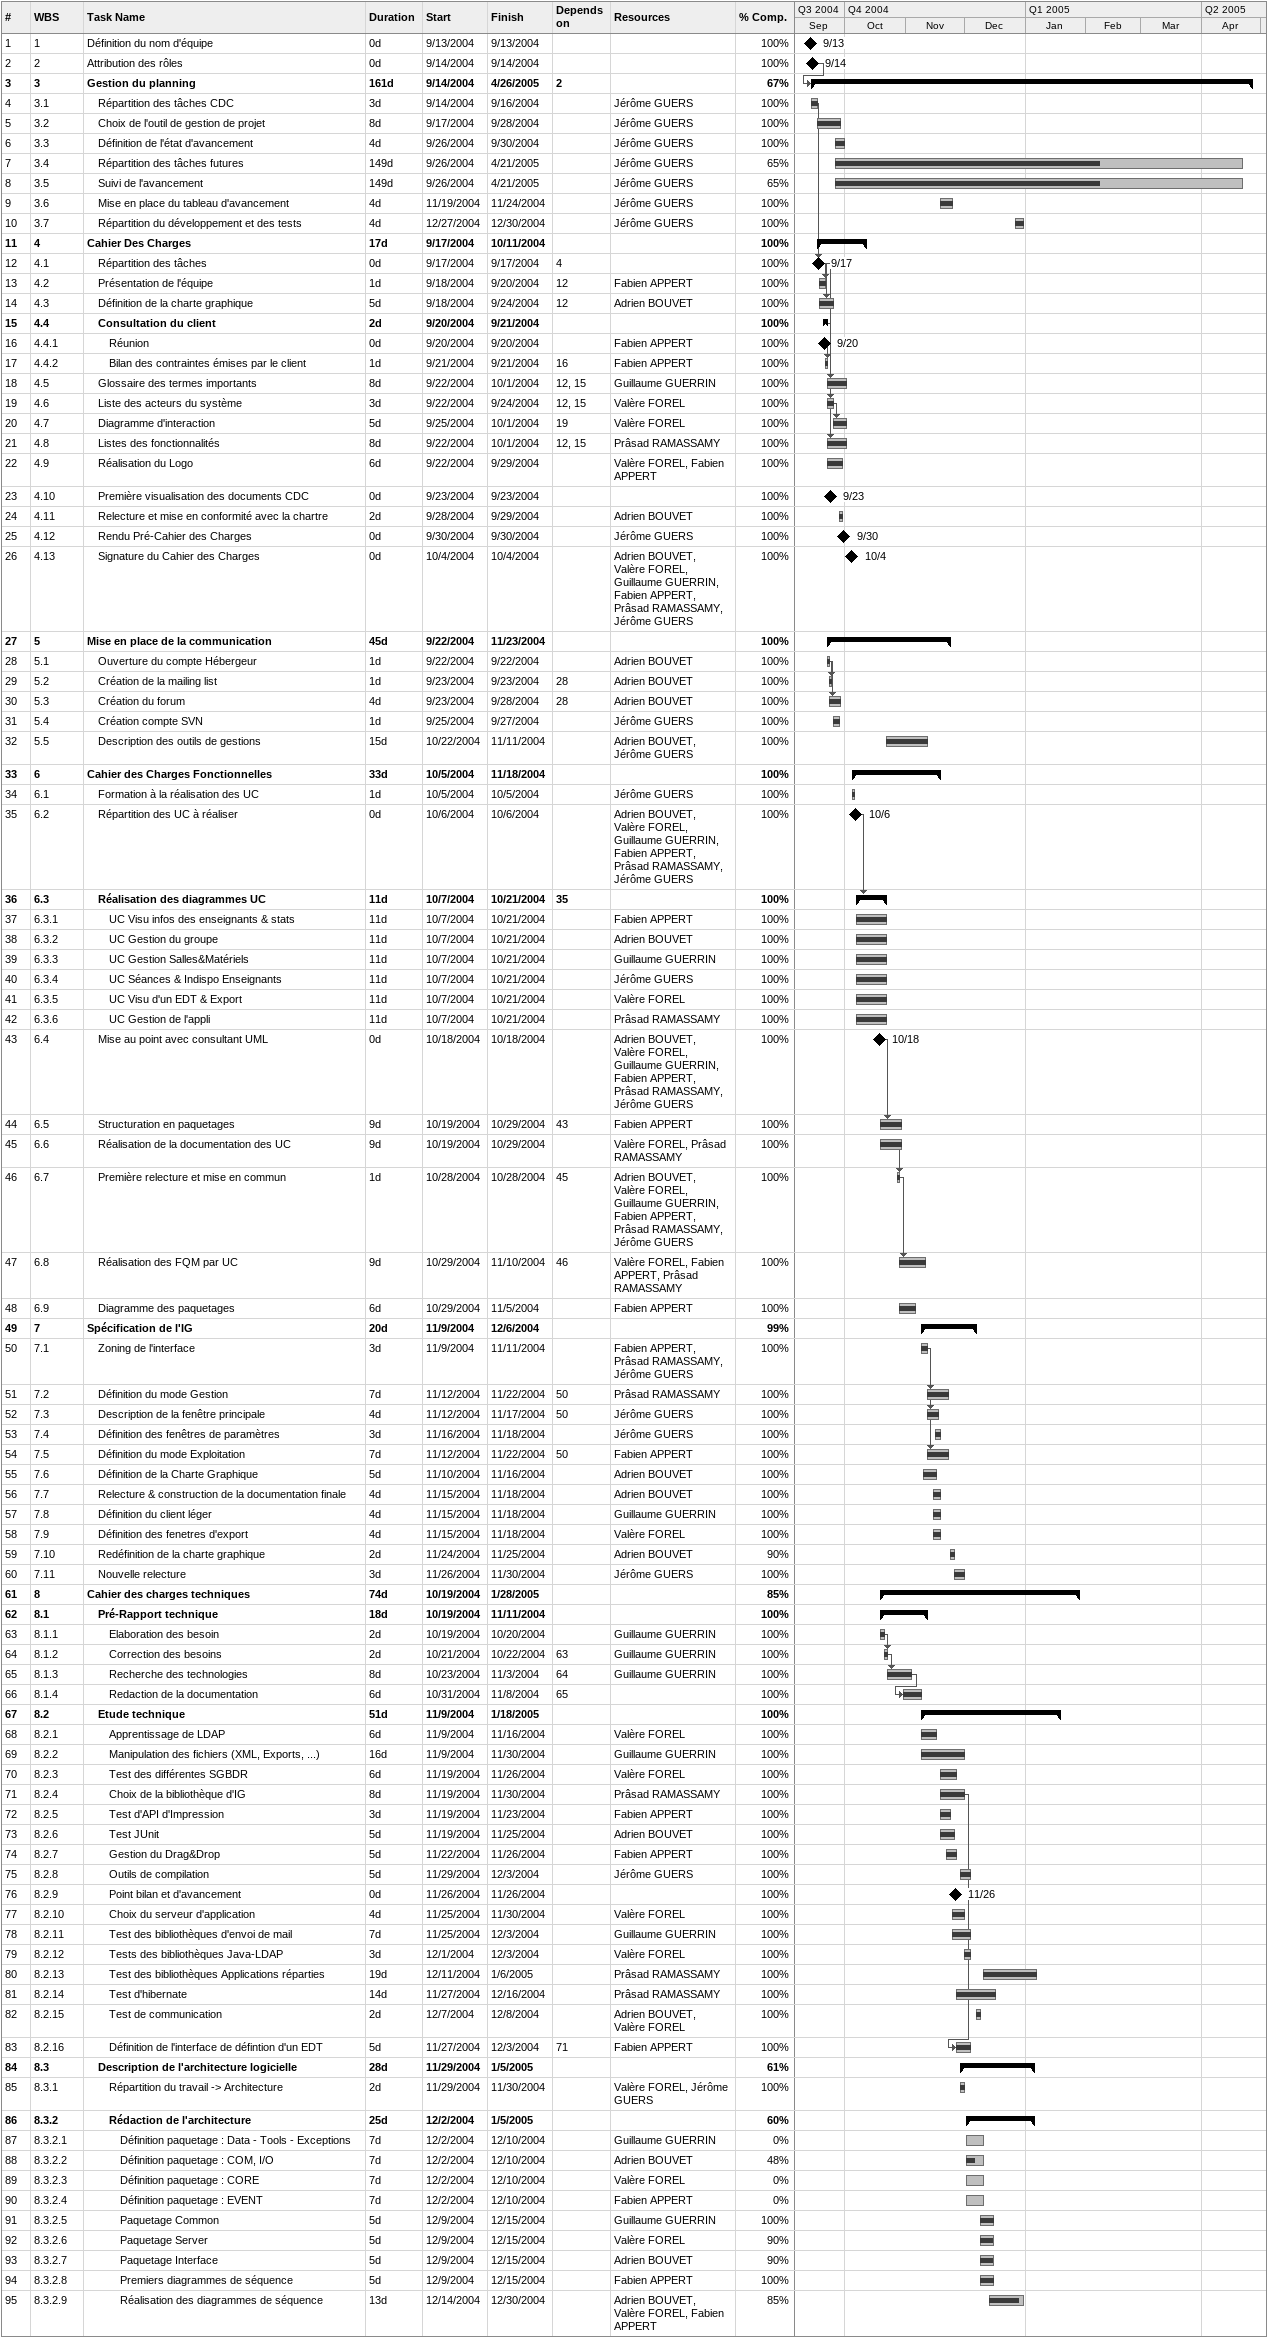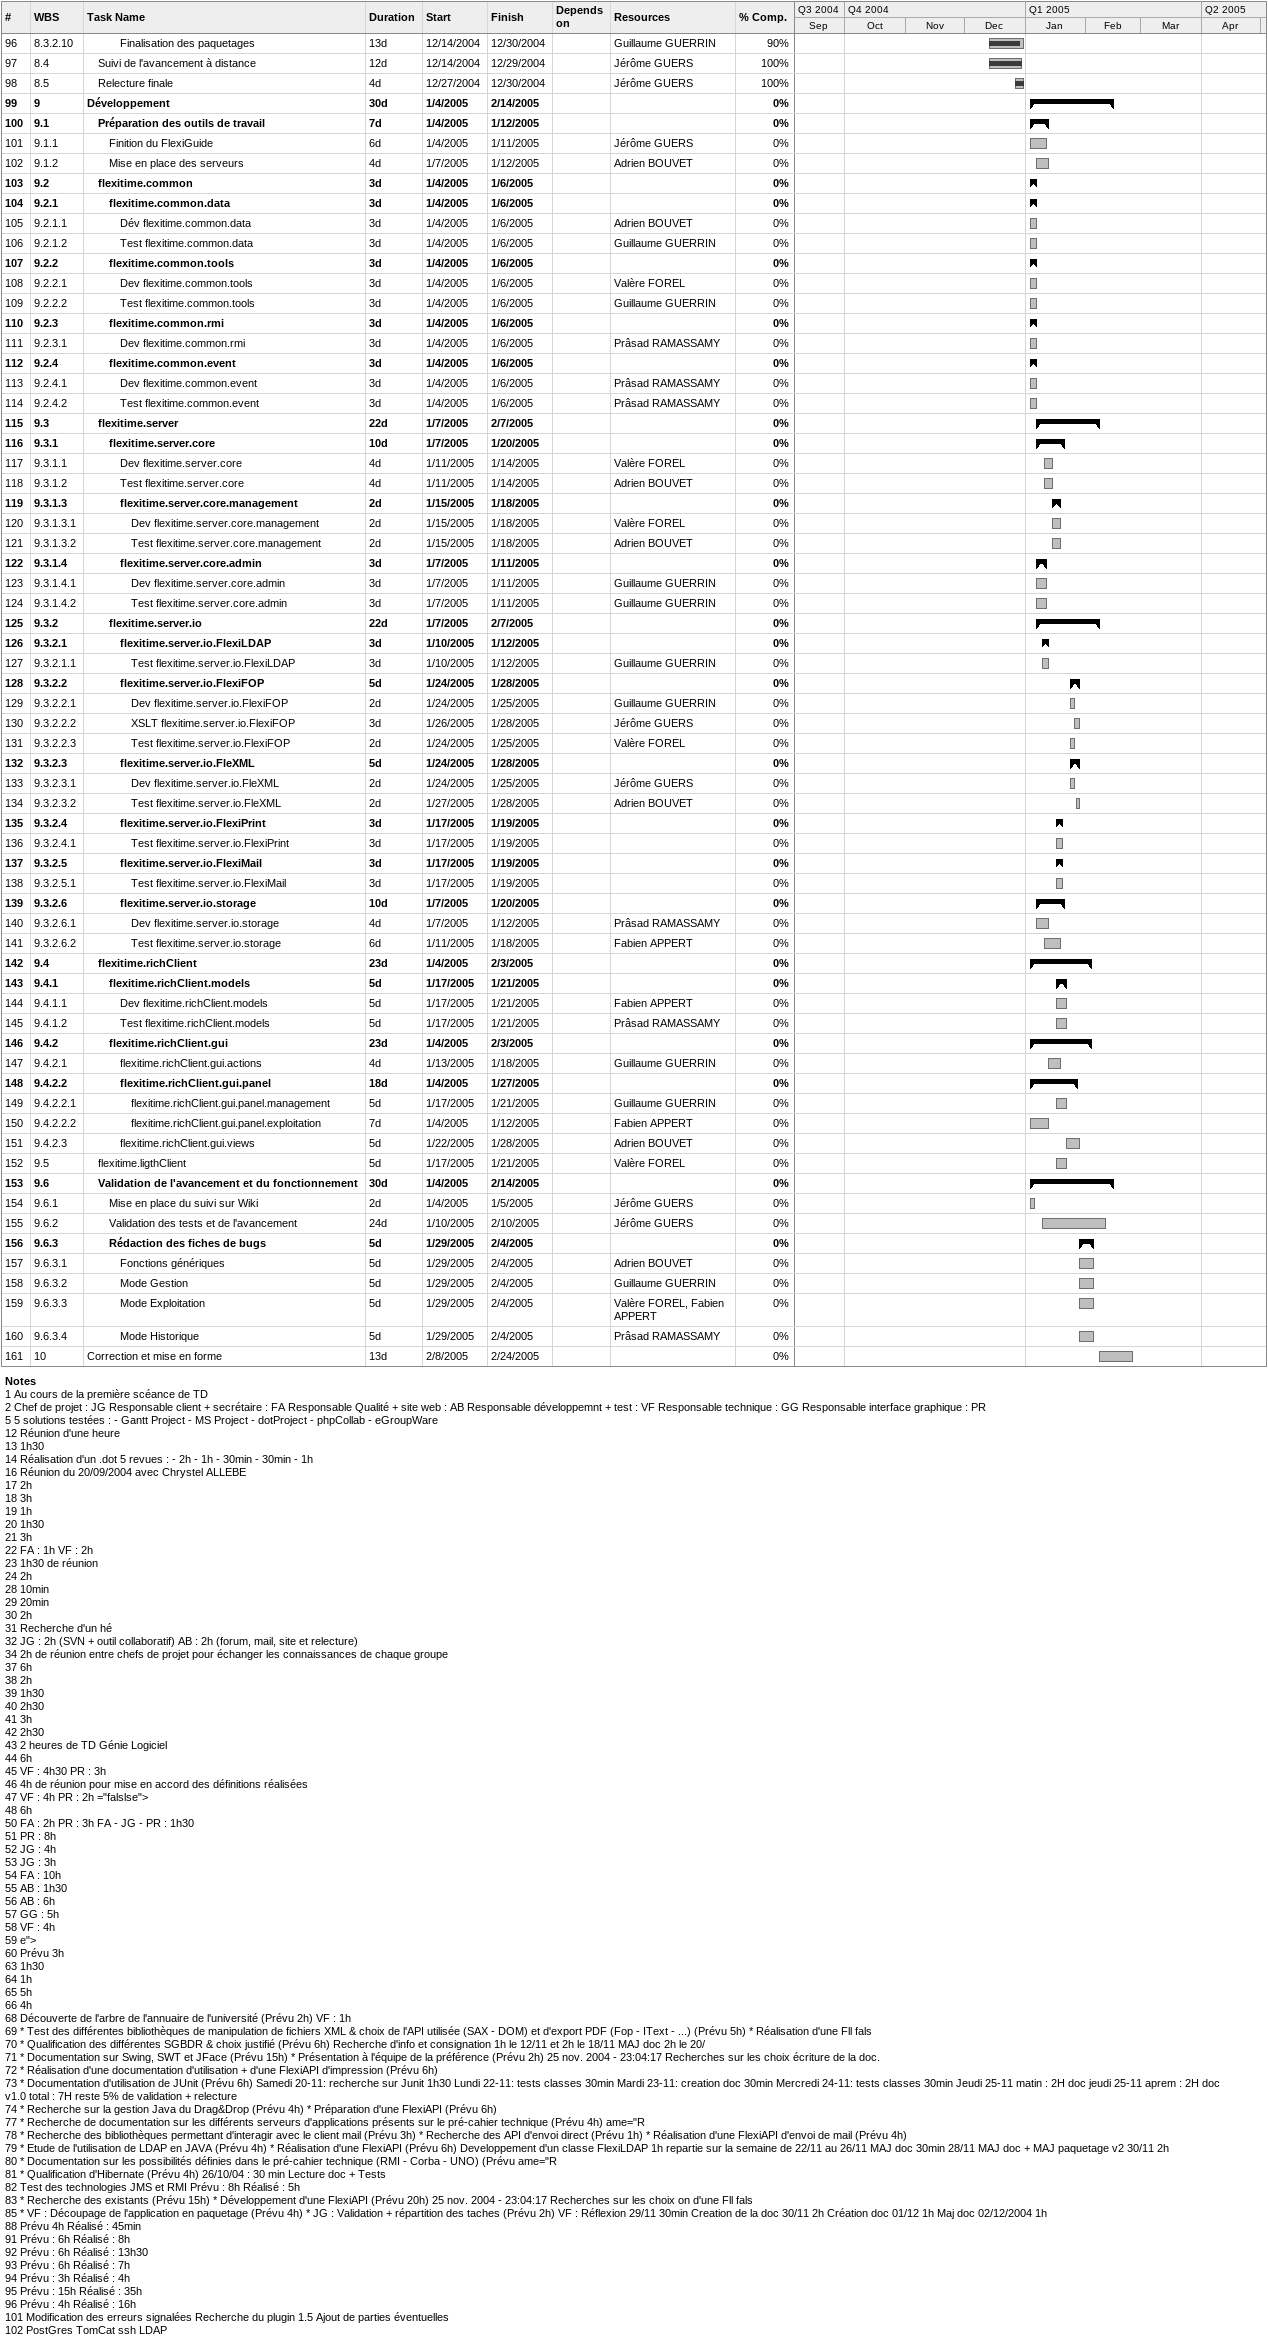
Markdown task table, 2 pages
| ID | WBS | Task | Duration | Start | Finish | Predecessors | Resources | % complete |
|---|---|---|---|---|---|---|---|---|
| 1 | 1 | Définition du nom d'équipe | 0d | 2004-09-13 | 2004-09-13 |  |  | 100 |
| 2 | 2 | Attribution des rôles | 0d | 2004-09-14 | 2004-09-14 |  |  | 100 |
| 3 | 3 | **Gestion du planning** | 161d | 2004-09-14 | 2005-04-26 | 2 |  | 67 |
| 4 | 3.1 | Répartition des tâches CDC | 3d | 2004-09-14 | 2004-09-16 |  | Jérôme GUERS | 100 |
| 5 | 3.2 | Choix de l'outil de gestion de projet | 8d | 2004-09-17 | 2004-09-28 |  | Jérôme GUERS | 100 |
| 6 | 3.3 | Définition de l'état d'avancement | 4d | 2004-09-26 | 2004-09-30 |  | Jérôme GUERS | 100 |
| 7 | 3.4 | Répartition des tâches futures | 149d | 2004-09-26 | 2005-04-21 |  | Jérôme GUERS | 65 |
| 8 | 3.5 | Suivi de l'avancement | 149d | 2004-09-26 | 2005-04-21 |  | Jérôme GUERS | 65 |
| 9 | 3.6 | Mise en place du tableau d'avancement | 4d | 2004-11-19 | 2004-11-24 |  | Jérôme GUERS | 100 |
| 10 | 3.7 | Répartition du développement et des tests | 4d | 2004-12-27 | 2004-12-30 |  | Jérôme GUERS | 100 |
| 11 | 4 | **Cahier Des Charges** | 17d | 2004-09-17 | 2004-10-11 |  |  | 100 |
| 12 | 4.1 | Répartition des tâches | 0d | 2004-09-17 | 2004-09-17 | 4 |  | 100 |
| 13 | 4.2 | Présentation de l'équipe | 1d | 2004-09-18 | 2004-09-20 | 12 | Fabien APPERT | 100 |
| 14 | 4.3 | Définition de la charte graphique | 5d | 2004-09-18 | 2004-09-24 | 12 | Adrien BOUVET | 100 |
| 15 | 4.4 | **Consultation du client** | 2d | 2004-09-20 | 2004-09-21 |  |  | 100 |
| 16 | 4.4.1 | Réunion | 0d | 2004-09-20 | 2004-09-20 |  | Fabien APPERT | 100 |
| 17 | 4.4.2 | Bilan des contraintes émises par le client | 1d | 2004-09-21 | 2004-09-21 | 16 | Fabien APPERT | 100 |
| 18 | 4.5 | Glossaire des termes importants | 8d | 2004-09-22 | 2004-10-01 | 12, 15 | Guillaume GUERRIN | 100 |
| 19 | 4.6 | Liste des acteurs du système | 3d | 2004-09-22 | 2004-09-24 | 12, 15 | Valère FOREL | 100 |
| 20 | 4.7 | Diagramme d'interaction | 5d | 2004-09-25 | 2004-10-01 | 19 | Valère FOREL | 100 |
| 21 | 4.8 | Listes des fonctionnalités | 8d | 2004-09-22 | 2004-10-01 | 12, 15 | Prâsad RAMASSAMY | 100 |
| 22 | 4.9 | Réalisation du Logo | 6d | 2004-09-22 | 2004-09-29 |  | Valère FOREL, Fabien APPERT | 100 |
| 23 | 4.10 | Première visualisation des documents CDC | 0d | 2004-09-23 | 2004-09-23 |  |  | 100 |
| 24 | 4.11 | Relecture et mise en conformité avec la chartre | 2d | 2004-09-28 | 2004-09-29 |  | Adrien BOUVET | 100 |
| 25 | 4.12 | Rendu Pré-Cahier des Charges | 0d | 2004-09-30 | 2004-09-30 |  | Jérôme GUERS | 100 |
| 26 | 4.13 | Signature du Cahier des Charges | 0d | 2004-10-04 | 2004-10-04 |  | Adrien BOUVET, Valère FOREL, Guillaume GUERRIN, Fabien APPERT, Prâsad RAMASSAMY, Jérôme GUERS | 100 |
| 27 | 5 | **Mise en place de la communication** | 45d | 2004-09-22 | 2004-11-23 |  |  | 100 |
| 28 | 5.1 | Ouverture du compte Hébergeur | 1d | 2004-09-22 | 2004-09-22 |  | Adrien BOUVET | 100 |
| 29 | 5.2 | Création de la mailing list | 1d | 2004-09-23 | 2004-09-23 | 28 | Adrien BOUVET | 100 |
| 30 | 5.3 | Création du forum | 4d | 2004-09-23 | 2004-09-28 | 28 | Adrien BOUVET | 100 |
| 31 | 5.4 | Création compte SVN | 1d | 2004-09-25 | 2004-09-27 |  | Jérôme GUERS | 100 |
| 32 | 5.5 | Description des outils de gestions | 15d | 2004-10-22 | 2004-11-11 |  | Adrien BOUVET, Jérôme GUERS | 100 |
| 33 | 6 | **Cahier des Charges Fonctionnelles** | 33d | 2004-10-05 | 2004-11-18 |  |  | 100 |
| 34 | 6.1 | Formation à la réalisation des UC | 1d | 2004-10-05 | 2004-10-05 |  | Jérôme GUERS | 100 |
| 35 | 6.2 | Répartition des UC à réaliser | 0d | 2004-10-06 | 2004-10-06 |  | Adrien BOUVET, Valère FOREL, Guillaume GUERRIN, Fabien APPERT, Prâsad RAMASSAMY, Jérôme GUERS | 100 |
| 36 | 6.3 | **Réalisation des diagrammes UC** | 11d | 2004-10-07 | 2004-10-21 | 35 |  | 100 |
| 37 | 6.3.1 | UC Visu infos des enseignants & stats | 11d | 2004-10-07 | 2004-10-21 |  | Fabien APPERT | 100 |
| 38 | 6.3.2 | UC Gestion du groupe | 11d | 2004-10-07 | 2004-10-21 |  | Adrien BOUVET | 100 |
| 39 | 6.3.3 | UC Gestion Salles&Matériels | 11d | 2004-10-07 | 2004-10-21 |  | Guillaume GUERRIN | 100 |
| 40 | 6.3.4 | UC Séances & Indispo Enseignants | 11d | 2004-10-07 | 2004-10-21 |  | Jérôme GUERS | 100 |
| 41 | 6.3.5 | UC Visu d'un EDT & Export | 11d | 2004-10-07 | 2004-10-21 |  | Valère FOREL | 100 |
| 42 | 6.3.6 | UC Gestion de l'appli | 11d | 2004-10-07 | 2004-10-21 |  | Prâsad RAMASSAMY | 100 |
| 43 | 6.4 | Mise au point avec consultant UML | 0d | 2004-10-18 | 2004-10-18 |  | Adrien BOUVET, Valère FOREL, Guillaume GUERRIN, Fabien APPERT, Prâsad RAMASSAMY, Jérôme GUERS | 100 |
| 44 | 6.5 | Structuration en paquetages | 9d | 2004-10-19 | 2004-10-29 | 43 | Fabien APPERT | 100 |
| 45 | 6.6 | Réalisation de la documentation des UC | 9d | 2004-10-19 | 2004-10-29 |  | Valère FOREL, Prâsad RAMASSAMY | 100 |
| 46 | 6.7 | Première relecture et mise en commun | 1d | 2004-10-28 | 2004-10-28 | 45 | Adrien BOUVET, Valère FOREL, Guillaume GUERRIN, Fabien APPERT, Prâsad RAMASSAMY, Jérôme GUERS | 100 |
| 47 | 6.8 | Réalisation des FQM par UC | 9d | 2004-10-29 | 2004-11-10 | 46 | Valère FOREL, Fabien APPERT, Prâsad RAMASSAMY | 100 |
| 48 | 6.9 | Diagramme des paquetages | 6d | 2004-10-29 | 2004-11-05 |  | Fabien APPERT | 100 |
| 49 | 7 | **Spécification de l'IG** | 20d | 2004-11-09 | 2004-12-06 |  |  | 99 |
| 50 | 7.1 | Zoning de l'interface | 3d | 2004-11-09 | 2004-11-11 |  | Fabien APPERT, Prâsad RAMASSAMY, Jérôme GUERS | 100 |
| 51 | 7.2 | Définition du mode Gestion | 7d | 2004-11-12 | 2004-11-22 | 50 | Prâsad RAMASSAMY | 100 |
| 52 | 7.3 | Description de la fenêtre principale | 4d | 2004-11-12 | 2004-11-17 | 50 | Jérôme GUERS | 100 |
| 53 | 7.4 | Définition des fenêtres de paramètres | 3d | 2004-11-16 | 2004-11-18 |  | Jérôme GUERS | 100 |
| 54 | 7.5 | Définition du mode Exploitation | 7d | 2004-11-12 | 2004-11-22 | 50 | Fabien APPERT | 100 |
| 55 | 7.6 | Définition de la Charte Graphique | 5d | 2004-11-10 | 2004-11-16 |  | Adrien BOUVET | 100 |
| 56 | 7.7 | Relecture & construction de la documentation finale | 4d | 2004-11-15 | 2004-11-18 |  | Adrien BOUVET | 100 |
| 57 | 7.8 | Définition du client léger | 4d | 2004-11-15 | 2004-11-18 |  | Guillaume GUERRIN | 100 |
| 58 | 7.9 | Définition des fenetres d'export | 4d | 2004-11-15 | 2004-11-18 |  | Valère FOREL | 100 |
| 59 | 7.10 | Redéfinition de la charte graphique | 2d | 2004-11-24 | 2004-11-25 |  | Adrien BOUVET | 90 |
| 60 | 7.11 | Nouvelle relecture | 3d | 2004-11-26 | 2004-11-30 |  | Jérôme GUERS | 100 |
| 61 | 8 | **Cahier des charges techniques** | 74d | 2004-10-19 | 2005-01-28 |  |  | 85 |
| 62 | 8.1 | **Pré-Rapport technique** | 18d | 2004-10-19 | 2004-11-11 |  |  | 100 |
| 63 | 8.1.1 | Elaboration des besoin | 2d | 2004-10-19 | 2004-10-20 |  | Guillaume GUERRIN | 100 |
| 64 | 8.1.2 | Correction des besoins | 2d | 2004-10-21 | 2004-10-22 | 63 | Guillaume GUERRIN | 100 |
| 65 | 8.1.3 | Recherche des technologies | 8d | 2004-10-23 | 2004-11-03 | 64 | Guillaume GUERRIN | 100 |
| 66 | 8.1.4 | Redaction de la documentation | 6d | 2004-10-31 | 2004-11-08 | 65 |  | 100 |
| 67 | 8.2 | **Etude technique** | 51d | 2004-11-09 | 2005-01-18 |  |  | 100 |
| 68 | 8.2.1 | Apprentissage de LDAP | 6d | 2004-11-09 | 2004-11-16 |  | Valère FOREL | 100 |
| 69 | 8.2.2 | Manipulation des fichiers (XML, Exports, ...) | 16d | 2004-11-09 | 2004-11-30 |  | Guillaume GUERRIN | 100 |
| 70 | 8.2.3 | Test des différentes SGBDR | 6d | 2004-11-19 | 2004-11-26 |  | Valère FOREL | 100 |
| 71 | 8.2.4 | Choix de la bibliothèque d'IG | 8d | 2004-11-19 | 2004-11-30 |  | Prâsad RAMASSAMY | 100 |
| 72 | 8.2.5 | Test d'API d'Impression | 3d | 2004-11-19 | 2004-11-23 |  | Fabien APPERT | 100 |
| 73 | 8.2.6 | Test JUnit | 5d | 2004-11-19 | 2004-11-25 |  | Adrien BOUVET | 100 |
| 74 | 8.2.7 | Gestion du Drag&Drop | 5d | 2004-11-22 | 2004-11-26 |  | Fabien APPERT | 100 |
| 75 | 8.2.8 | Outils de compilation | 5d | 2004-11-29 | 2004-12-03 |  | Jérôme GUERS | 100 |
| 76 | 8.2.9 | Point bilan et d'avancement | 0d | 2004-11-26 | 2004-11-26 |  |  | 100 |
| 77 | 8.2.10 | Choix du serveur d'application | 4d | 2004-11-25 | 2004-11-30 |  | Valère FOREL | 100 |
| 78 | 8.2.11 | Test des bibliothèques d'envoi de mail | 7d | 2004-11-25 | 2004-12-03 |  | Guillaume GUERRIN | 100 |
| 79 | 8.2.12 | Tests des bibliothèques Java-LDAP | 3d | 2004-12-01 | 2004-12-03 |  | Valère FOREL | 100 |
| 80 | 8.2.13 | Test des bibliothèques Applications réparties | 19d | 2004-12-11 | 2005-01-06 |  | Prâsad RAMASSAMY | 100 |
| 81 | 8.2.14 | Test d'hibernate | 14d | 2004-11-27 | 2004-12-16 |  | Prâsad RAMASSAMY | 100 |
| 82 | 8.2.15 | Test de communication | 2d | 2004-12-07 | 2004-12-08 |  | Adrien BOUVET, Valère FOREL | 100 |
| 83 | 8.2.16 | Définition de l'interface de défintion d'un EDT | 5d | 2004-11-27 | 2004-12-03 | 71 | Fabien APPERT | 100 |
| 84 | 8.3 | **Description de l'architecture logicielle** | 28d | 2004-11-29 | 2005-01-05 |  |  | 61 |
| 85 | 8.3.1 | Répartition du travail -> Architecture | 2d | 2004-11-29 | 2004-11-30 |  | Valère FOREL, Jérôme GUERS | 100 |
| 86 | 8.3.2 | **Rédaction de l'architecture** | 25d | 2004-12-02 | 2005-01-05 |  |  | 60 |
| 87 | 8.3.2.1 | Définition paquetage : Data - Tools - Exceptions | 7d | 2004-12-02 | 2004-12-10 |  | Guillaume GUERRIN | 0 |
| 88 | 8.3.2.2 | Définition paquetage : COM, I/O | 7d | 2004-12-02 | 2004-12-10 |  | Adrien BOUVET | 48 |
| 89 | 8.3.2.3 | Définition paquetage : CORE | 7d | 2004-12-02 | 2004-12-10 |  | Valère FOREL | 0 |
| 90 | 8.3.2.4 | Définition paquetage : EVENT | 7d | 2004-12-02 | 2004-12-10 |  | Fabien APPERT | 0 |
| 91 | 8.3.2.5 | Paquetage Common | 5d | 2004-12-09 | 2004-12-15 |  | Guillaume GUERRIN | 100 |
| 92 | 8.3.2.6 | Paquetage Server | 5d | 2004-12-09 | 2004-12-15 |  | Valère FOREL | 90 |
| 93 | 8.3.2.7 | Paquetage Interface | 5d | 2004-12-09 | 2004-12-15 |  | Adrien BOUVET | 90 |
| 94 | 8.3.2.8 | Premiers diagrammes de séquence | 5d | 2004-12-09 | 2004-12-15 |  | Fabien APPERT | 100 |
| 95 | 8.3.2.9 | Réalisation des diagrammes de séquence | 13d | 2004-12-14 | 2004-12-30 |  | Adrien BOUVET, Valère FOREL, Fabien APPERT | 85 |
| 96 | 8.3.2.10 | Finalisation des paquetages | 13d | 2004-12-14 | 2004-12-30 |  | Guillaume GUERRIN | 90 |
| 97 | 8.4 | Suivi de l'avancement à distance | 12d | 2004-12-14 | 2004-12-29 |  | Jérôme GUERS | 100 |
| 98 | 8.5 | Relecture finale | 4d | 2004-12-27 | 2004-12-30 |  | Jérôme GUERS | 100 |
| 99 | 9 | **Développement** | 30d | 2005-01-04 | 2005-02-14 |  |  | 0 |
| 100 | 9.1 | **Préparation des outils de travail** | 7d | 2005-01-04 | 2005-01-12 |  |  | 0 |
| 101 | 9.1.1 | Finition du FlexiGuide | 6d | 2005-01-04 | 2005-01-11 |  | Jérôme GUERS | 0 |
| 102 | 9.1.2 | Mise en place des serveurs | 4d | 2005-01-07 | 2005-01-12 |  | Adrien BOUVET | 0 |
| 103 | 9.2 | **flexitime.common** | 3d | 2005-01-04 | 2005-01-06 |  |  | 0 |
| 104 | 9.2.1 | **flexitime.common.data** | 3d | 2005-01-04 | 2005-01-06 |  |  | 0 |
| 105 | 9.2.1.1 | Dév flexitime.common.data | 3d | 2005-01-04 | 2005-01-06 |  | Adrien BOUVET | 0 |
| 106 | 9.2.1.2 | Test flexitime.common.data | 3d | 2005-01-04 | 2005-01-06 |  | Guillaume GUERRIN | 0 |
| 107 | 9.2.2 | **flexitime.common.tools** | 3d | 2005-01-04 | 2005-01-06 |  |  | 0 |
| 108 | 9.2.2.1 | Dev flexitime.common.tools | 3d | 2005-01-04 | 2005-01-06 |  | Valère FOREL | 0 |
| 109 | 9.2.2.2 | Test flexitime.common.tools | 3d | 2005-01-04 | 2005-01-06 |  | Guillaume GUERRIN | 0 |
| 110 | 9.2.3 | **flexitime.common.rmi** | 3d | 2005-01-04 | 2005-01-06 |  |  | 0 |
| 111 | 9.2.3.1 | Dev flexitime.common.rmi | 3d | 2005-01-04 | 2005-01-06 |  | Prâsad RAMASSAMY | 0 |
| 112 | 9.2.4 | **flexitime.common.event** | 3d | 2005-01-04 | 2005-01-06 |  |  | 0 |
| 113 | 9.2.4.1 | Dev flexitime.common.event | 3d | 2005-01-04 | 2005-01-06 |  | Prâsad RAMASSAMY | 0 |
| 114 | 9.2.4.2 | Test flexitime.common.event | 3d | 2005-01-04 | 2005-01-06 |  | Prâsad RAMASSAMY | 0 |
| 115 | 9.3 | **flexitime.server** | 22d | 2005-01-07 | 2005-02-07 |  |  | 0 |
| 116 | 9.3.1 | **flexitime.server.core** | 10d | 2005-01-07 | 2005-01-20 |  |  | 0 |
| 117 | 9.3.1.1 | Dev flexitime.server.core | 4d | 2005-01-11 | 2005-01-14 |  | Valère FOREL | 0 |
| 118 | 9.3.1.2 | Test flexitime.server.core | 4d | 2005-01-11 | 2005-01-14 |  | Adrien BOUVET | 0 |
| 119 | 9.3.1.3 | **flexitime.server.core.management** | 2d | 2005-01-15 | 2005-01-18 |  |  | 0 |
| 120 | 9.3.1.3.1 | Dev flexitime.server.core.management | 2d | 2005-01-15 | 2005-01-18 |  | Valère FOREL | 0 |
| 121 | 9.3.1.3.2 | Test flexitime.server.core.management | 2d | 2005-01-15 | 2005-01-18 |  | Adrien BOUVET | 0 |
| 122 | 9.3.1.4 | **flexitime.server.core.admin** | 3d | 2005-01-07 | 2005-01-11 |  |  | 0 |
| 123 | 9.3.1.4.1 | Dev flexitime.server.core.admin | 3d | 2005-01-07 | 2005-01-11 |  | Guillaume GUERRIN | 0 |
| 124 | 9.3.1.4.2 | Test flexitime.server.core.admin | 3d | 2005-01-07 | 2005-01-11 |  | Guillaume GUERRIN | 0 |
| 125 | 9.3.2 | **flexitime.server.io** | 22d | 2005-01-07 | 2005-02-07 |  |  | 0 |
| 126 | 9.3.2.1 | **flexitime.server.io.FlexiLDAP** | 3d | 2005-01-10 | 2005-01-12 |  |  | 0 |
| 127 | 9.3.2.1.1 | Test flexitime.server.io.FlexiLDAP | 3d | 2005-01-10 | 2005-01-12 |  | Guillaume GUERRIN | 0 |
| 128 | 9.3.2.2 | **flexitime.server.io.FlexiFOP** | 5d | 2005-01-24 | 2005-01-28 |  |  | 0 |
| 129 | 9.3.2.2.1 | Dev flexitime.server.io.FlexiFOP | 2d | 2005-01-24 | 2005-01-25 |  | Guillaume GUERRIN | 0 |
| 130 | 9.3.2.2.2 | XSLT flexitime.server.io.FlexiFOP | 3d | 2005-01-26 | 2005-01-28 |  | Jérôme GUERS | 0 |
| 131 | 9.3.2.2.3 | Test flexitime.server.io.FlexiFOP | 2d | 2005-01-24 | 2005-01-25 |  | Valère FOREL | 0 |
| 132 | 9.3.2.3 | **flexitime.server.io.FleXML** | 5d | 2005-01-24 | 2005-01-28 |  |  | 0 |
| 133 | 9.3.2.3.1 | Dev flexitime.server.io.FleXML | 2d | 2005-01-24 | 2005-01-25 |  | Jérôme GUERS | 0 |
| 134 | 9.3.2.3.2 | Test flexitime.server.io.FleXML | 2d | 2005-01-27 | 2005-01-28 |  | Adrien BOUVET | 0 |
| 135 | 9.3.2.4 | **flexitime.server.io.FlexiPrint** | 3d | 2005-01-17 | 2005-01-19 |  |  | 0 |
| 136 | 9.3.2.4.1 | Test flexitime.server.io.FlexiPrint | 3d | 2005-01-17 | 2005-01-19 |  |  | 0 |
| 137 | 9.3.2.5 | **flexitime.server.io.FlexiMail** | 3d | 2005-01-17 | 2005-01-19 |  |  | 0 |
| 138 | 9.3.2.5.1 | Test flexitime.server.io.FlexiMail | 3d | 2005-01-17 | 2005-01-19 |  |  | 0 |
| 139 | 9.3.2.6 | **flexitime.server.io.storage** | 10d | 2005-01-07 | 2005-01-20 |  |  | 0 |
| 140 | 9.3.2.6.1 | Dev flexitime.server.io.storage | 4d | 2005-01-07 | 2005-01-12 |  | Prâsad RAMASSAMY | 0 |
| 141 | 9.3.2.6.2 | Test flexitime.server.io.storage | 6d | 2005-01-11 | 2005-01-18 |  | Fabien APPERT | 0 |
| 142 | 9.4 | **flexitime.richClient** | 23d | 2005-01-04 | 2005-02-03 |  |  | 0 |
| 143 | 9.4.1 | **flexitime.richClient.models** | 5d | 2005-01-17 | 2005-01-21 |  |  | 0 |
| 144 | 9.4.1.1 | Dev flexitime.richClient.models | 5d | 2005-01-17 | 2005-01-21 |  | Fabien APPERT | 0 |
| 145 | 9.4.1.2 | Test flexitime.richClient.models | 5d | 2005-01-17 | 2005-01-21 |  | Prâsad RAMASSAMY | 0 |
| 146 | 9.4.2 | **flexitime.richClient.gui** | 23d | 2005-01-04 | 2005-02-03 |  |  | 0 |
| 147 | 9.4.2.1 | flexitime.richClient.gui.actions | 4d | 2005-01-13 | 2005-01-18 |  | Guillaume GUERRIN | 0 |
| 148 | 9.4.2.2 | **flexitime.richClient.gui.panel** | 18d | 2005-01-04 | 2005-01-27 |  |  | 0 |
| 149 | 9.4.2.2.1 | flexitime.richClient.gui.panel.management | 5d | 2005-01-17 | 2005-01-21 |  | Guillaume GUERRIN | 0 |
| 150 | 9.4.2.2.2 | flexitime.richClient.gui.panel.exploitation | 7d | 2005-01-04 | 2005-01-12 |  | Fabien APPERT | 0 |
| 151 | 9.4.2.3 | flexitime.richClient.gui.views | 5d | 2005-01-22 | 2005-01-28 |  | Adrien BOUVET | 0 |
| 152 | 9.5 | flexitime.ligthClient | 5d | 2005-01-17 | 2005-01-21 |  | Valère FOREL | 0 |
| 153 | 9.6 | **Validation de l'avancement et du fonctionnement** | 30d | 2005-01-04 | 2005-02-14 |  |  | 0 |
| 154 | 9.6.1 | Mise en place du suivi sur Wiki | 2d | 2005-01-04 | 2005-01-05 |  | Jérôme GUERS | 0 |
| 155 | 9.6.2 | Validation des tests et de l'avancement | 24d | 2005-01-10 | 2005-02-10 |  | Jérôme GUERS | 0 |
| 156 | 9.6.3 | **Rédaction des fiches de bugs** | 5d | 2005-01-29 | 2005-02-04 |  |  | 0 |
| 157 | 9.6.3.1 | Fonctions génériques | 5d | 2005-01-29 | 2005-02-04 |  | Adrien BOUVET | 0 |
| 158 | 9.6.3.2 | Mode Gestion | 5d | 2005-01-29 | 2005-02-04 |  | Guillaume GUERRIN | 0 |
| 159 | 9.6.3.3 | Mode Exploitation | 5d | 2005-01-29 | 2005-02-04 |  | Valère FOREL, Fabien APPERT | 0 |
| 160 | 9.6.3.4 | Mode Historique | 5d | 2005-01-29 | 2005-02-04 |  | Prâsad RAMASSAMY | 0 |
| 161 | 10 | Correction et mise en forme | 13d | 2005-02-08 | 2005-02-24 |  |  | 0 |

Notes
- 1: Au cours de la première scéance de TD
- 2: Chef de projet : JG Responsable client + secrétaire : FA Responsable Qualité + site web : AB Responsable développemnt + test : VF Responsable technique : GG Responsable interface graphique : PR
- 5: 5 solutions testées : - Gantt Project - MS Project - dotProject - phpCollab - eGroupWare
- 12: Réunion d'une heure
- 13: 1h30
- 14: Réalisation d'un .dot 5 revues : - 2h - 1h - 30min - 30min - 1h
- 16: Réunion du 20/09/2004 avec Chrystel ALLEBE
- 17: 2h
- 18: 3h
- 19: 1h
- 20: 1h30
- 21: 3h
- 22: FA : 1h VF : 2h
- 23: 1h30 de réunion
- 24: 2h
- 28: 10min
- 29: 20min
- 30: 2h
- 31: Recherche d'un hé
- 32: JG : 2h (SVN + outil collaboratif) AB : 2h (forum, mail, site et relecture)
- 34: 2h de réunion entre chefs de projet pour échanger les connaissances de chaque groupe
- 37: 6h
- 38: 2h
- 39: 1h30
- 40: 2h30
- 41: 3h
- 42: 2h30
- 43: 2 heures de TD Génie Logiciel
- 44: 6h
- 45: VF : 4h30 PR : 3h
- 46: 4h de réunion pour mise en accord des définitions réalisées
- 47: VF : 4h PR : 2h ="falslse">
- 48: 6h
- 50: FA : 2h PR : 3h FA - JG - PR : 1h30
- 51: PR : 8h
- 52: JG : 4h
- 53: JG : 3h
- 54: FA : 10h
- 55: AB : 1h30
- 56: AB : 6h
- 57: GG : 5h
- 58: VF : 4h
- 59: e">
- 60: Prévu 3h
- 63: 1h30
- 64: 1h
- 65: 5h
- 66: 4h
- 68: Découverte de l'arbre de l'annuaire de l'université (Prévu 2h) VF : 1h
- 69: * Test des différentes bibliothèques de manipulation de fichiers XML & choix de l'API utilisée (SAX - DOM) et d'export PDF (Fop - IText - ...) (Prévu 5h) * Réalisation d'une Fll fals
- 70: * Qualification des différentes SGBDR & choix justifié (Prévu 6h) Recherche d'info et consignation 1h le 12/11 et 2h le 18/11 MAJ doc 2h le 20/
- 71: * Documentation sur Swing, SWT et JFace (Prévu 15h) * Présentation à l'équipe de la préférence (Prévu 2h) 25 nov. 2004 - 23:04:17 Recherches sur les choix écriture de la doc.
- 72: * Réalisation d'une documentation d'utilisation + d'une FlexiAPI d'impression (Prévu 6h)
- 73: * Documentation d'utilisation de JUnit (Prévu 6h) Samedi 20-11: recherche sur Junit 1h30 Lundi 22-11: tests classes 30min Mardi 23-11: creation doc 30min Mercredi 24-11: tests classes 30min Jeudi 25-11 matin : 2H doc jeudi 25-11 aprem : 2H doc v1.0 total : 7H reste 5% de validation + relecture
- 74: * Recherche sur la gestion Java du Drag&Drop (Prévu 4h) * Préparation d'une FlexiAPI (Prévu 6h)
- 77: * Recherche de documentation sur les différents serveurs d'applications présents sur le pré-cahier technique (Prévu 4h) ame="R
- 78: * Recherche des bibliothèques permettant d'interagir avec le client mail (Prévu 3h) * Recherche des API d'envoi direct (Prévu 1h) * Réalisation d'une FlexiAPI d'envoi de mail (Prévu 4h)
- 79: * Etude de l'utilisation de LDAP en JAVA (Prévu 4h) * Réalisation d'une FlexiAPI (Prévu 6h) Developpement d'un classe FlexiLDAP 1h repartie sur la semaine de 22/11 au 26/11 MAJ doc 30min 28/11 MAJ doc + MAJ paquetage v2 30/11 2h
- 80: * Documentation sur les possibilités définies dans le pré-cahier technique (RMI - Corba - UNO) (Prévu ame="R
- 81: * Qualification d'Hibernate (Prévu 4h) 26/10/04 : 30 min Lecture doc + Tests
- 82: Test des technologies JMS et RMI Prévu : 8h Réalisé : 5h
- 83: * Recherche des existants (Prévu 15h) * Développement d'une FlexiAPI (Prévu 20h) 25 nov. 2004 - 23:04:17 Recherches sur les choix on d'une Fll fals
- 85: * VF : Découpage de l'application en paquetage (Prévu 4h) * JG : Validation + répartition des taches (Prévu 2h) VF : Réflexion 29/11 30min Creation de la doc 30/11 2h Création doc 01/12 1h Maj doc 02/12/2004 1h
- 88: Prévu 4h Réalisé : 45min
- 91: Prévu : 6h Réalisé : 8h
- 92: Prévu : 6h Réalisé : 13h30
- 93: Prévu : 6h Réalisé : 7h
- 94: Prévu : 3h Réalisé : 4h
- 95: Prévu : 15h Réalisé : 35h
- 96: Prévu : 4h Réalisé : 16h
- 101: Modification des erreurs signalées Recherche du plugin 1.5 Ajout de parties éventuelles
- 102: PostGres TomCat ssh LDAP
